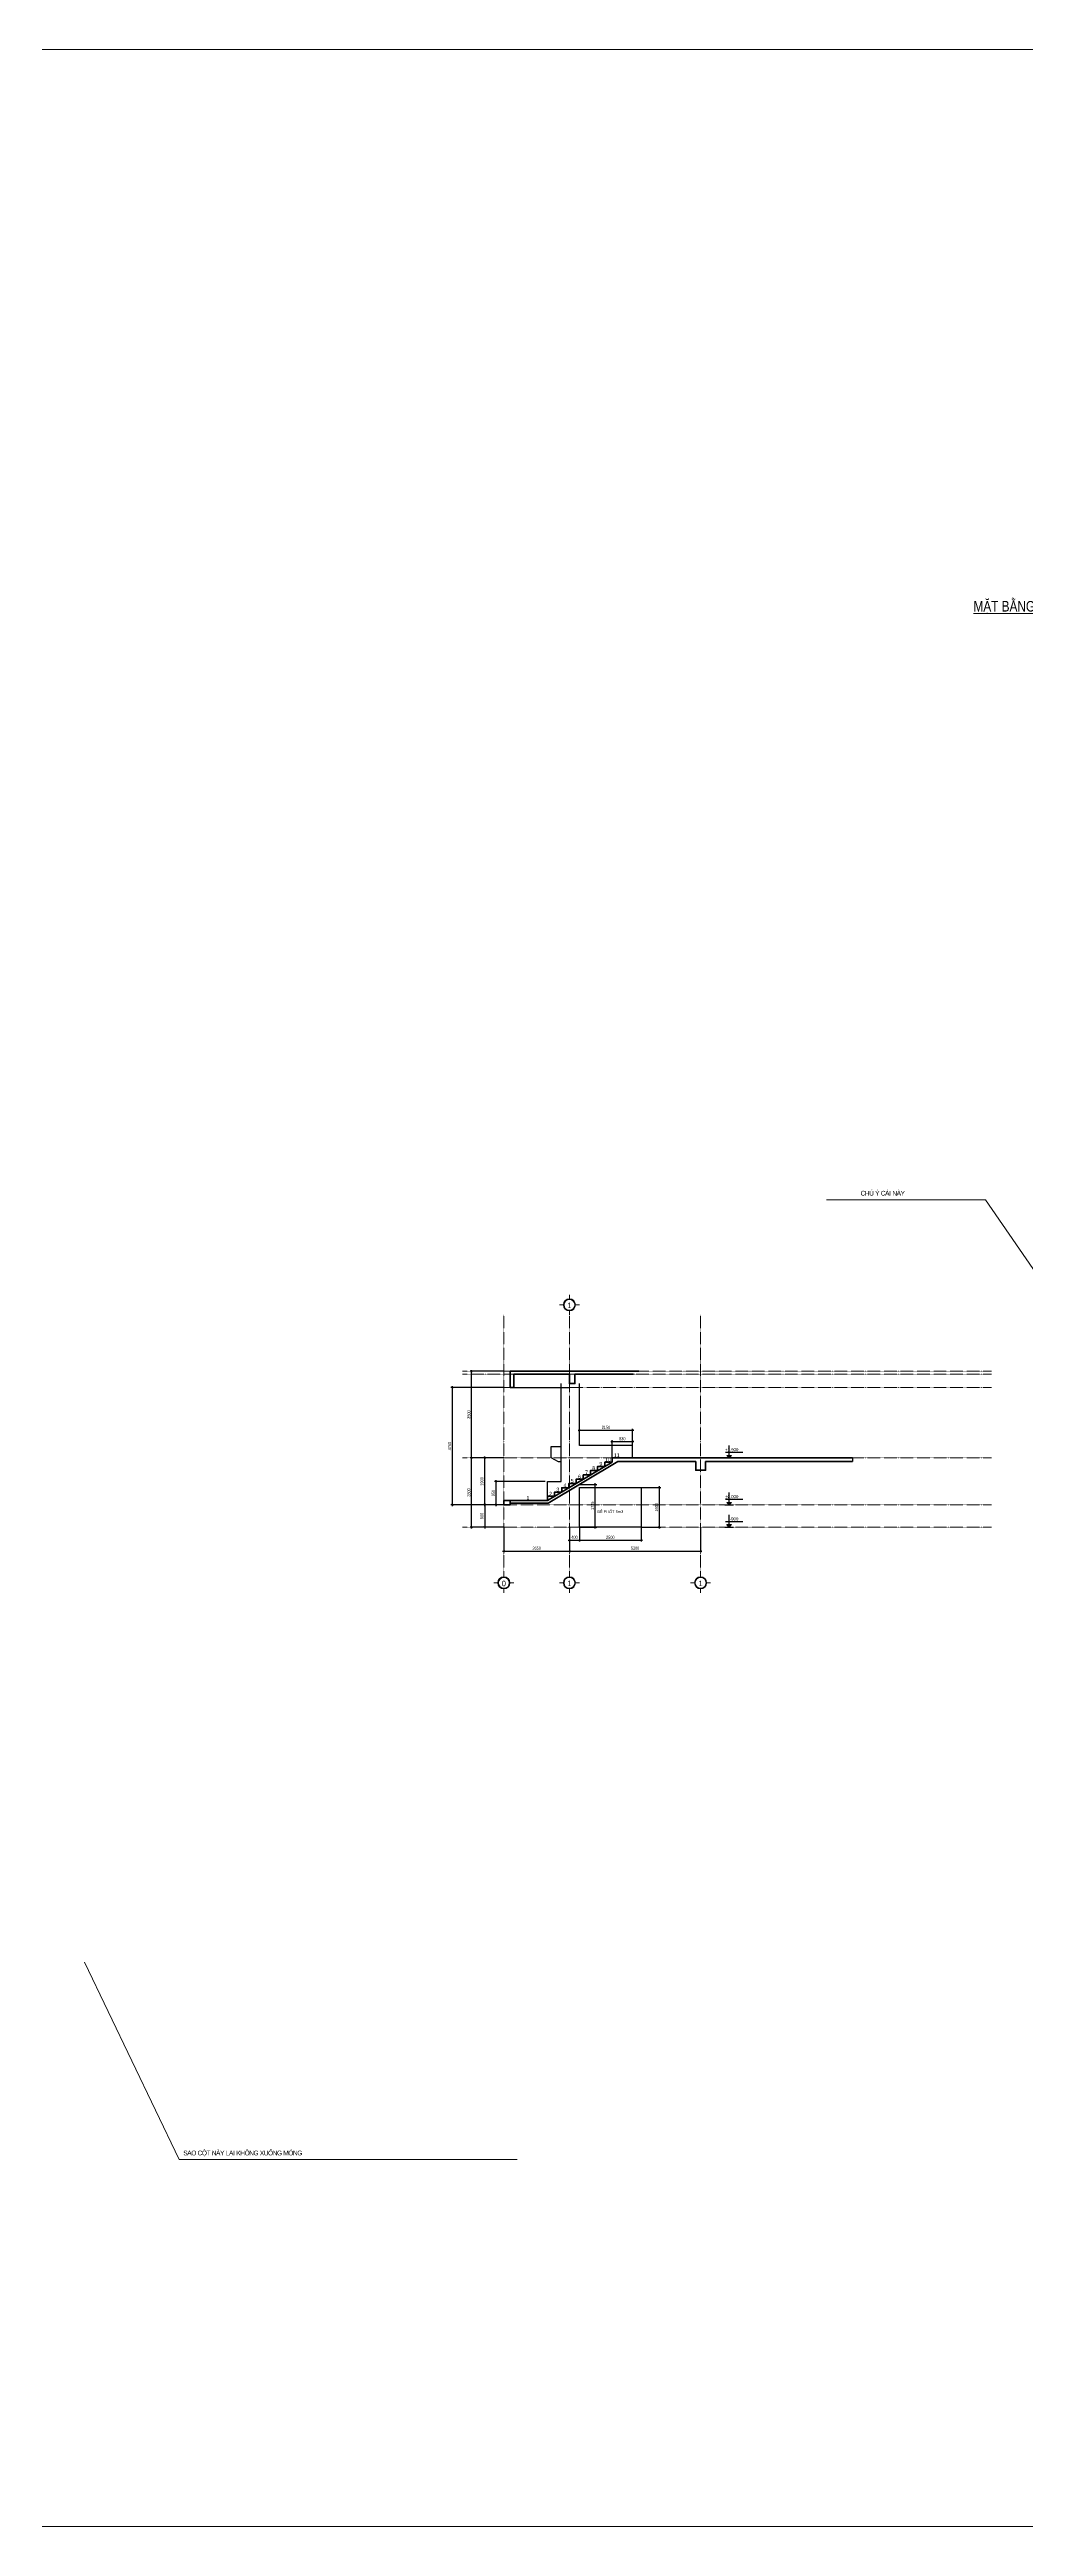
# Model space of a CAD drawing. Extents: x -165145 to 691808, y -202842 to 311040.
# Drawn here: x 468452 to 507876, y 210902 to 311040 of the extents above; entities that cross this region are included whole.
import ezdxf
from ezdxf.enums import TextEntityAlignment as Align

# ---------------------------------------------------------------- set-up
doc = ezdxf.new("R2010")
doc.units = 0
doc.header["$LTSCALE"] = 10
doc.header["$MEASUREMENT"] = 0
doc.linetypes.add('TIM', pattern=[26.01, 10, -3, 0.01, -3, 10])
doc.layers.get('0').update_dxf_attribs({"linetype": 'CONTINUOUS'})
doc.layers.get('Defpoints').update_dxf_attribs({"color": 5, "linetype": 'CONTINUOUS'})
for name, color, linetype, lineweight in [('DIM', 8, 'CONTINUOUS', 13), ('TEXT', 4, 'CONTINUOUS', 20), ('THAY', 147, 'CONTINUOUS', 25), ('TRUC', 251, 'TIM', 5), ('wall', 7, 'CONTINUOUS', 50)]:
    doc.layers.add(name, color=color, linetype=linetype, lineweight=lineweight)
for name, color, linetype in [('KCS_CHI', 1, 'CONTINUOUS'), ('KCS_DIM', 1, 'CONTINUOUS'), ('KCS_HATCH', 201, 'CONTINUOUS'), ('KCS_TEXT', 2, 'CONTINUOUS')]:
    doc.layers.add(name, color=color, linetype=linetype)
doc.styles.add('KCS_SMTEXT', font='arial.ttf', dxfattribs={"width": 0.7})
doc.styles.add('VNARIALH', font='', dxfattribs={"width": 0.75})
doc.styles.add('VnArialNarrowH', font='')
doc.styles.add('VNCC-Arial', font='arial.ttf', dxfattribs={"width": 0.8})
doc.styles.get('VNARIALH').set_extended_font_data('.VnArialH')
doc.styles.get('VnArialNarrowH').set_extended_font_data('.VnArial NarrowH')
doc.dimstyles.new('KCS_DIM50', dxfattribs={"dimscale": 50, "dimtxt": 2.5, "dimasz": 1.6, "dimexe": 1.2, "dimexo": 0, "dimgap": 1, "dimtad": 1, "dimdec": 0, "dimzin": 0, "dimdsep": 46, "dimtxsty": 'KCS_SMTEXT', "dimblk": 'ARCHTICK', "dimcen": 0, "dimdle": 1, "dimclrd": 256, "dimclre": 256, "dimclrt": 2, "dimadec": 0, "dimazin": 0, "dimtfac": 1, "dimtdec": 0, "dimtix": 1, "dimtmove": 2, "dimatfit": 3, "dimfxl": 1, "dimtolj": 1, "dimtzin": 0, "dimarcsym": 0})

# ---------------------------------------------------------------- blocks, each defined once
blk = doc.blocks.new('tentruc')
at = {"layer": 'DIM'}
for p, q in [((-516, 0), (-311, 0)), ((-516, 0), (-311, 0)), ((0, 311), (0, 516)), ((311, 0), (516, 0)), ((311, 0), (516, 0)), ((0, -516), (0, -311))]:
    blk.add_line(p, q, dxfattribs=at)
at = {"layer": 'DIM', "ltscale": 0.5}
blk.add_circle((0, 0), 311, dxfattribs=at)
at = {"layer": 'DIM'}
blk.add_circle((0, 0), 281, dxfattribs=at)
at = {"layer": 'DIM', "color": 7, "linetype": 'ByBlock', "ltscale": 0.5, "style": 'VNARIALH', "width": 1.1}
blk.add_attdef('A', text='', height=281, dxfattribs=at).set_placement((0, -107), align=Align.CENTER)
blk = doc.blocks.new('_ArchTick')
at = {"color": 0, "linetype": 'ByBlock', "const_width": 0.15}
blk.add_lwpolyline([(-0.5, -0.5), (0.5, 0.5)], dxfattribs=at)
blk = doc.blocks.new('*D810')
at = {"layer": 'Defpoints', "color": 0, "transparency": 16777216}
for p in [(486805, 251304), (489455, 251304), (489455, 250336)]:
    blk.add_point(p, dxfattribs=at)
at = {"layer": 'KCS_DIM', "lineweight": -2, "transparency": 16777216}
for p, q in [((486805, 251304), (486805, 250276)), ((489455, 251304), (489455, 250276)), ((486755, 250336), (489505, 250336))]:
    blk.add_line(p, q, dxfattribs=at)
at = {"layer": 'KCS_DIM', "lineweight": -2, "transparency": 16777216, "xscale": 80, "yscale": 80, "zscale": 80, "rotation": 180}
blk.add_blockref('_ArchTick', (486805, 250336), dxfattribs=at)
at = {"layer": 'KCS_DIM', "lineweight": -2, "transparency": 16777216, "xscale": 80, "yscale": 80, "zscale": 80}
blk.add_blockref('_ArchTick', (489455, 250336), dxfattribs=at)
at = {"layer": 'KCS_DIM', "color": 2, "transparency": 16777216, "insert": (488130, 250450), "char_height": 125, "attachment_point": 5, "style": 'KCS_SMTEXT'}
blk.add_mtext('\\A1;2650', dxfattribs=at)
blk = doc.blocks.new('*D811')
at = {"layer": 'Defpoints', "color": 0, "transparency": 16777216}
for p in [(486805, 252204), (486032, 251304), (486805, 251304)]:
    blk.add_point(p, dxfattribs=at)
at = {"layer": 'KCS_DIM', "lineweight": -2, "transparency": 16777216}
for p, q in [((486805, 252204), (485972, 252204)), ((486032, 252254), (486032, 251254)), ((486805, 251304), (485972, 251304))]:
    blk.add_line(p, q, dxfattribs=at)
at = {"layer": 'KCS_DIM', "lineweight": -2, "transparency": 16777216, "xscale": 80, "yscale": 80, "zscale": 80}
for p, rotation in [((486032, 252204), 90), ((486032, 251304), 270)]:
    blk.add_blockref('_ArchTick', p, dxfattribs=dict(at, rotation=rotation))
at = {"layer": 'KCS_DIM', "color": 2, "transparency": 16777216, "insert": (485918, 251754), "char_height": 125, "attachment_point": 5, "rotation": 90, "style": 'KCS_SMTEXT'}
blk.add_mtext('\\A1;900', dxfattribs=at)
blk = doc.blocks.new('*D812')
at = {"layer": 'Defpoints', "color": 0, "transparency": 16777216}
for p in [(486032, 254104), (486805, 254104), (486805, 252204)]:
    blk.add_point(p, dxfattribs=at)
at = {"layer": 'KCS_DIM', "lineweight": -2, "transparency": 16777216}
for p, q in [((486805, 254104), (485972, 254104)), ((486032, 252154), (486032, 254154)), ((486805, 252204), (485972, 252204))]:
    blk.add_line(p, q, dxfattribs=at)
at = {"layer": 'KCS_DIM', "lineweight": -2, "transparency": 16777216, "xscale": 80, "yscale": 80, "zscale": 80}
for p, rotation in [((486032, 254104), 90), ((486032, 252204), 270)]:
    blk.add_blockref('_ArchTick', p, dxfattribs=dict(at, rotation=rotation))
at = {"layer": 'KCS_DIM', "color": 2, "transparency": 16777216, "insert": (485918, 253154), "char_height": 125, "attachment_point": 5, "rotation": 90, "style": 'KCS_SMTEXT'}
blk.add_mtext('\\A1;1900', dxfattribs=at)
blk = doc.blocks.new('*D813')
at = {"layer": 'Defpoints', "color": 0, "transparency": 16777216}
for p in [(485501, 254104), (486805, 254104), (486805, 251304)]:
    blk.add_point(p, dxfattribs=at)
at = {"layer": 'KCS_DIM', "lineweight": -2, "transparency": 16777216}
for p, q in [((486805, 254104), (485441, 254104)), ((485501, 251254), (485501, 254154)), ((486805, 251304), (485441, 251304))]:
    blk.add_line(p, q, dxfattribs=at)
at = {"layer": 'KCS_DIM', "lineweight": -2, "transparency": 16777216, "xscale": 80, "yscale": 80, "zscale": 80}
for p, rotation in [((485501, 254104), 90), ((485501, 251304), 270)]:
    blk.add_blockref('_ArchTick', p, dxfattribs=dict(at, rotation=rotation))
at = {"layer": 'KCS_DIM', "color": 2, "transparency": 16777216, "insert": (485387, 252704), "char_height": 125, "attachment_point": 5, "rotation": 90, "style": 'KCS_SMTEXT'}
blk.add_mtext('\\A1;2800', dxfattribs=at)
blk = doc.blocks.new('*D814')
at = {"layer": 'Defpoints', "color": 0, "transparency": 16777216}
for p in [(486491, 253154), (488470, 253154), (486805, 252204)]:
    blk.add_point(p, dxfattribs=at)
at = {"layer": 'KCS_DIM', "lineweight": -2, "transparency": 16777216}
for p, q in [((488470, 253154), (486431, 253154)), ((486491, 252154), (486491, 253204)), ((486805, 252204), (486431, 252204))]:
    blk.add_line(p, q, dxfattribs=at)
at = {"layer": 'KCS_DIM', "lineweight": -2, "transparency": 16777216, "xscale": 80, "yscale": 80, "zscale": 80}
for p, rotation in [((486491, 253154), 90), ((486491, 252204), 270)]:
    blk.add_blockref('_ArchTick', p, dxfattribs=dict(at, rotation=rotation))
at = {"layer": 'KCS_DIM', "color": 2, "transparency": 16777216, "insert": (486377, 252679), "char_height": 125, "attachment_point": 5, "rotation": 90, "style": 'KCS_SMTEXT'}
blk.add_mtext('\\A1;950', dxfattribs=at)
blk = doc.blocks.new('*D815')
at = {"layer": 'Defpoints', "color": 0, "transparency": 16777216}
for p in [(489855, 253029), (490497, 253029), (489855, 251304)]:
    blk.add_point(p, dxfattribs=at)
at = {"layer": 'KCS_DIM', "lineweight": -2, "transparency": 16777216}
for p, q in [((489855, 253029), (490557, 253029)), ((490497, 251254), (490497, 253079)), ((489855, 251304), (490557, 251304))]:
    blk.add_line(p, q, dxfattribs=at)
at = {"layer": 'KCS_DIM', "lineweight": -2, "transparency": 16777216, "xscale": 80, "yscale": 80, "zscale": 80}
for p, rotation in [((490497, 253029), 90), ((490497, 251304), 270)]:
    blk.add_blockref('_ArchTick', p, dxfattribs=dict(at, rotation=rotation))
at = {"layer": 'KCS_DIM', "color": 2, "transparency": 16777216, "insert": (490384, 252167), "char_height": 125, "attachment_point": 5, "rotation": 90, "style": 'KCS_SMTEXT'}
blk.add_mtext('\\A1;1725', dxfattribs=at)
blk = doc.blocks.new('*D816')
at = {"layer": 'Defpoints', "color": 0, "transparency": 16777216}
for p in [(489855, 251304), (492355, 251304), (492355, 250777)]:
    blk.add_point(p, dxfattribs=at)
at = {"layer": 'KCS_DIM', "lineweight": -2, "transparency": 16777216}
for p, q in [((489805, 250777), (492405, 250777)), ((489855, 251304), (489855, 250717)), ((492355, 251304), (492355, 250717))]:
    blk.add_line(p, q, dxfattribs=at)
at = {"layer": 'KCS_DIM', "lineweight": -2, "transparency": 16777216, "xscale": 80, "yscale": 80, "zscale": 80, "rotation": 180}
blk.add_blockref('_ArchTick', (489855, 250777), dxfattribs=at)
at = {"layer": 'KCS_DIM', "lineweight": -2, "transparency": 16777216, "xscale": 80, "yscale": 80, "zscale": 80}
blk.add_blockref('_ArchTick', (492355, 250777), dxfattribs=at)
at = {"layer": 'KCS_DIM', "color": 2, "transparency": 16777216, "insert": (491105, 250891), "char_height": 125, "attachment_point": 5, "style": 'KCS_SMTEXT'}
blk.add_mtext('\\A1;2500', dxfattribs=at)
blk = doc.blocks.new('*D817')
at = {"layer": 'Defpoints', "color": 0, "transparency": 16777216}
for p in [(492005, 254763), (491175, 254104), (492005, 254104)]:
    blk.add_point(p, dxfattribs=at)
at = {"layer": 'KCS_DIM', "lineweight": -2, "transparency": 16777216}
for p, q in [((491125, 254763), (492055, 254763)), ((491175, 254104), (491175, 254823)), ((492005, 254104), (492005, 254823))]:
    blk.add_line(p, q, dxfattribs=at)
at = {"layer": 'KCS_DIM', "lineweight": -2, "transparency": 16777216, "xscale": 80, "yscale": 80, "zscale": 80, "rotation": 180}
blk.add_blockref('_ArchTick', (491175, 254763), dxfattribs=at)
at = {"layer": 'KCS_DIM', "lineweight": -2, "transparency": 16777216, "xscale": 80, "yscale": 80, "zscale": 80}
blk.add_blockref('_ArchTick', (492005, 254763), dxfattribs=at)
at = {"layer": 'KCS_DIM', "color": 2, "transparency": 16777216, "insert": (491590, 254877), "char_height": 125, "attachment_point": 5, "style": 'KCS_SMTEXT'}
blk.add_mtext('\\A1;830', dxfattribs=at)
blk = doc.blocks.new('*D818')
at = {"layer": 'Defpoints', "color": 0, "transparency": 16777216}
for p in [(489855, 254604), (492005, 255222), (492005, 254514)]:
    blk.add_point(p, dxfattribs=at)
at = {"layer": 'KCS_DIM', "lineweight": -2, "transparency": 16777216}
for p, q in [((489805, 255222), (492055, 255222)), ((489855, 254604), (489855, 255282)), ((492005, 254514), (492005, 255282))]:
    blk.add_line(p, q, dxfattribs=at)
at = {"layer": 'KCS_DIM', "lineweight": -2, "transparency": 16777216, "xscale": 80, "yscale": 80, "zscale": 80, "rotation": 180}
blk.add_blockref('_ArchTick', (489855, 255222), dxfattribs=at)
at = {"layer": 'KCS_DIM', "lineweight": -2, "transparency": 16777216, "xscale": 80, "yscale": 80, "zscale": 80}
blk.add_blockref('_ArchTick', (492005, 255222), dxfattribs=at)
at = {"layer": 'KCS_DIM', "color": 2, "transparency": 16777216, "insert": (490930, 255336), "char_height": 125, "attachment_point": 5, "style": 'KCS_SMTEXT'}
blk.add_mtext('\\A1;2150', dxfattribs=at)
blk = doc.blocks.new('*D819')
at = {"layer": 'Defpoints', "color": 0, "transparency": 16777216}
for p in [(492355, 252904), (492355, 251304), (493084, 251304)]:
    blk.add_point(p, dxfattribs=at)
at = {"layer": 'KCS_DIM', "lineweight": -2, "transparency": 16777216}
for p, q in [((492355, 252904), (493144, 252904)), ((493084, 252954), (493084, 251254)), ((492355, 251304), (493144, 251304))]:
    blk.add_line(p, q, dxfattribs=at)
at = {"layer": 'KCS_DIM', "lineweight": -2, "transparency": 16777216, "xscale": 80, "yscale": 80, "zscale": 80}
for p, rotation in [((493084, 252904), 90), ((493084, 251304), 270)]:
    blk.add_blockref('_ArchTick', p, dxfattribs=dict(at, rotation=rotation))
at = {"layer": 'KCS_DIM', "color": 2, "transparency": 16777216, "insert": (492970, 252104), "char_height": 125, "attachment_point": 5, "rotation": 90, "style": 'KCS_SMTEXT'}
blk.add_mtext('\\A1;1600', dxfattribs=at)
blk = doc.blocks.new('COS_CD')
at = {"layer": 'KCS_HATCH'}
blk.add_hatch(color=256, dxfattribs=at).paths.add_polyline_path([(37.5, 50), (87.5, 0), (87.5, 50)])
at = {"layer": 'KCS_CHI'}
for p, q in [((0, 0), (175, 0)), ((37.5, 50), (137.5, 50)), ((87.5, 0), (37.5, 50)), ((87.5, 0), (87.5, 50)), ((87.5, 0), (137.5, 50))]:
    blk.add_line(p, q, dxfattribs=at)
blk = doc.blocks.new('*D820')
at = {"layer": 'Defpoints', "color": 0, "transparency": 16777216}
for p in [(489455, 251304), (489855, 251304), (489855, 250777)]:
    blk.add_point(p, dxfattribs=at)
at = {"layer": 'KCS_DIM', "lineweight": -2, "transparency": 16777216}
for p, q in [((489405, 250777), (489905, 250777)), ((489455, 251304), (489455, 250717)), ((489855, 251304), (489855, 250717))]:
    blk.add_line(p, q, dxfattribs=at)
at = {"layer": 'KCS_DIM', "lineweight": -2, "transparency": 16777216, "xscale": 80, "yscale": 80, "zscale": 80, "rotation": 180}
blk.add_blockref('_ArchTick', (489455, 250777), dxfattribs=at)
at = {"layer": 'KCS_DIM', "lineweight": -2, "transparency": 16777216, "xscale": 80, "yscale": 80, "zscale": 80}
blk.add_blockref('_ArchTick', (489855, 250777), dxfattribs=at)
at = {"layer": 'KCS_DIM', "color": 2, "transparency": 16777216, "insert": (489655, 250891), "char_height": 125, "attachment_point": 5, "style": 'KCS_SMTEXT'}
blk.add_mtext('\\A1;400', dxfattribs=at)
blk = doc.blocks.new('*D821')
at = {"layer": 'Defpoints', "color": 0, "transparency": 16777216}
for p in [(489455, 251304), (494755, 251304), (494755, 250336)]:
    blk.add_point(p, dxfattribs=at)
at = {"layer": 'KCS_DIM', "lineweight": -2, "transparency": 16777216}
for p, q in [((489455, 251304), (489455, 250276)), ((494755, 251304), (494755, 250276)), ((489405, 250336), (494805, 250336))]:
    blk.add_line(p, q, dxfattribs=at)
at = {"layer": 'KCS_DIM', "lineweight": -2, "transparency": 16777216, "xscale": 80, "yscale": 80, "zscale": 80, "rotation": 180}
blk.add_blockref('_ArchTick', (489455, 250336), dxfattribs=at)
at = {"layer": 'KCS_DIM', "lineweight": -2, "transparency": 16777216, "xscale": 80, "yscale": 80, "zscale": 80}
blk.add_blockref('_ArchTick', (494755, 250336), dxfattribs=at)
at = {"layer": 'KCS_DIM', "color": 2, "transparency": 16777216, "insert": (492105, 250450), "char_height": 125, "attachment_point": 5, "style": 'KCS_SMTEXT'}
blk.add_mtext('\\A1;5300', dxfattribs=at)
blk = doc.blocks.new('*D822')
at = {"layer": 'Defpoints', "color": 0, "transparency": 16777216}
for p in [(485501, 257604), (486805, 257604), (486805, 254104)]:
    blk.add_point(p, dxfattribs=at)
at = {"layer": 'KCS_DIM', "lineweight": -2, "transparency": 16777216}
for p, q in [((486805, 257604), (485441, 257604)), ((485501, 254054), (485501, 257654)), ((486805, 254104), (485441, 254104))]:
    blk.add_line(p, q, dxfattribs=at)
at = {"layer": 'KCS_DIM', "lineweight": -2, "transparency": 16777216, "xscale": 80, "yscale": 80, "zscale": 80}
for p, rotation in [((485501, 257604), 90), ((485501, 254104), 270)]:
    blk.add_blockref('_ArchTick', p, dxfattribs=dict(at, rotation=rotation))
at = {"layer": 'KCS_DIM', "color": 2, "transparency": 16777216, "insert": (485387, 255854), "char_height": 125, "attachment_point": 5, "rotation": 90, "style": 'KCS_SMTEXT'}
blk.add_mtext('\\A1;3500', dxfattribs=at)
blk = doc.blocks.new('*D823')
at = {"layer": 'Defpoints', "color": 0, "transparency": 16777216}
for p in [(486805, 256954), (484723, 252204), (486805, 252204)]:
    blk.add_point(p, dxfattribs=at)
at = {"layer": 'KCS_DIM', "lineweight": -2, "transparency": 16777216}
for p, q in [((486805, 256954), (484663, 256954)), ((484723, 257004), (484723, 252154)), ((486805, 252204), (484663, 252204))]:
    blk.add_line(p, q, dxfattribs=at)
at = {"layer": 'KCS_DIM', "lineweight": -2, "transparency": 16777216, "xscale": 80, "yscale": 80, "zscale": 80}
for p, rotation in [((484723, 256954), 90), ((484723, 252204), 270)]:
    blk.add_blockref('_ArchTick', p, dxfattribs=dict(at, rotation=rotation))
at = {"layer": 'KCS_DIM', "color": 2, "transparency": 16777216, "insert": (484609, 254579), "char_height": 125, "attachment_point": 5, "rotation": 90, "style": 'KCS_SMTEXT'}
blk.add_mtext('\\A1;4750', dxfattribs=at)

msp = doc.modelspace()

# ---------------------------------------------------------------- linework, layer by layer
at = {"layer": 'DIM'}
for p, q in [((506258.13858, 264536.7944), (499845.63858, 264536.7944)), ((512871.63858, 254934.43616), (506258.13858, 264536.7944)), ((469861.63858, 233709.7944), (473688.13858, 225734.2944)), ((473688.13858, 225734.2944), (487344.13858, 225734.2944))]:
    msp.add_line(p, q, dxfattribs=at)
msp.add_lwpolyline([(415696.13858, 311039.7944), (571414.13858, 311039.7944), (571414.13858, 210902.2944), (415696.13858, 210902.2944)], close=True, dxfattribs=at)
at = {"layer": 'KCS_CHI', "ltscale": 0.05}
for p, q in [((495907.43047, 254104.33701), (495907.43047, 254604.33701)), ((495757.43084, 254334.33664), (496457.43084, 254334.33664)), ((495757.43493, 252434.33664), (496457.43493, 252434.33664)), ((495907.43456, 252204.33701), (495907.43456, 252704.33701)), ((495757.43687, 251534.33626), (496457.43687, 251534.33626)), ((495907.43725, 251304.33664), (495907.43725, 251804.33664))]:
    msp.add_line(p, q, dxfattribs=at)
at = {"layer": 'KCS_DIM'}
for p, q in [((489124.54981, 256954.31791), (489454.54981, 256954.31791)), ((500883.52676, 254104.32292), (500883.52676, 253954.34734))]:
    msp.add_line(p, q, dxfattribs=at)
for points in [[(488704.54909, 254554.3221), (488704.54981, 254118.98067), (489004.54981, 253954.32275), (489124.54981, 253954.32275)], [(489124.54981, 254554.3221), (488704.54909, 254554.3221)]]:
    msp.add_lwpolyline(points, dxfattribs=at)
msp.add_lwpolyline([(489854.54981, 252904.32361), (492354.54981, 252904.32361), (492354.54981, 251304.32899), (489854.54981, 251304.32899)], close=True, dxfattribs=at)
at = {"layer": 'THAY', "ltscale": 0.05}
msp.add_line((487204.55095, 256954.31791), (489124.54981, 256954.31791), dxfattribs=at)
for points in [[(488564.54944, 252550.32083), (488564.54814, 253154.32083), (489124.54981, 253154.32083), (489124.54981, 257104.32204)], [(492004.54981, 254104.30381), (492004.54873, 254604.32824), (489854.54981, 254604.32361), (489854.54981, 257104.32361)]]:
    msp.add_lwpolyline(points, dxfattribs=at)
at = {"layer": 'TRUC', "ltscale": 0.05}
for p, q in [((486804.54981, 259886.6817), (486804.54981, 249454.18103)), ((489454.54981, 259886.68164), (489454.54981, 249454.18098)), ((494754.54981, 259886.68164), (494754.54981, 249454.18098)), ((485139.39592, 257604.31346), (506500.45033, 257604.35943)), ((485139.39618, 257484.31346), (506500.45059, 257484.35943)), ((485139.39732, 256954.31346), (506500.45173, 256954.35943)), ((485139.40345, 254104.31346), (506500.45786, 254104.35943)), ((485139.40754, 252204.31346), (506500.46195, 252204.35943)), ((485139.40948, 251304.31346), (506500.46389, 251304.35943))]:
    msp.add_line(p, q, dxfattribs=at)
at = {"layer": 'wall', "ltscale": 0.05}
for p, q in [((491174.54981, 253934.32645), (488564.54981, 252377.31705)), ((491408.14977, 253954.32695), (488592.07675, 252277.32089)), ((494554.54981, 253954.33372), (491408.14977, 253954.32695)), ((491464.54981, 254104.30265), (500883.52676, 254104.32292)), ((500883.52676, 253954.34734), (494954.54981, 253954.33459)), ((487054.54981, 252277.31758), (488592.07675, 252277.32089))]:
    msp.add_line(p, q, dxfattribs=at)
for points in [[(492039.90289, 257484.32831), (489674.54981, 257484.32831), (489674.54981, 257104.32322), (489454.54981, 257104.32275), (489454.54981, 257484.32275), (487204.54981, 257484.32275), (487204.55095, 256954.31791), (487054.54981, 256954.31791), (487054.54841, 257604.31758), (492251.90284, 257604.32877)], [(486804.54981, 252204.31705), (486804.54944, 252377.31705), (488564.54981, 252377.31705), (488564.54944, 252550.32083), (488854.54981, 252550.32083), (488854.54944, 252723.32146), (489144.54981, 252723.32146), (489144.54944, 252896.32208), (489434.54981, 252896.32208), (489434.54981, 253069.32271), (489724.54981, 253069.32271), (489724.54944, 253242.32333), (490014.54981, 253242.32333), (490014.54944, 253415.32395), (490304.54981, 253415.32395), (490304.54981, 253588.32458), (490594.54981, 253588.3252), (490594.54981, 253761.3252), (490884.54981, 253761.32583), (490884.54944, 253934.32583), (491174.54981, 253934.32645), (491174.54981, 254104.32645), (491464.54981, 254104.32707)], [(494954.54981, 253954.33459), (494954.54981, 253604.31016), (494554.54981, 253604.31016), (494554.54981, 253954.33372)]]:
    msp.add_lwpolyline(points, dxfattribs=at)
msp.add_lwpolyline([(486804.54943, 252377.31705), (487054.54981, 252377.31705), (487054.54981, 252204.31758), (486804.54943, 252204.31758)], close=True, dxfattribs=at)

# ---------------------------------------------------------------- block references
at = {"layer": 'KCS_CHI', "xscale": 2, "yscale": 2, "zscale": 2}
for p in [(495732.43084, 254104.33664), (495732.43493, 252204.33664), (495732.43687, 251304.33626)]:
    msp.add_blockref('COS_CD', p, dxfattribs=at)
at = {"layer": 'TEXT'}
ref = msp.add_blockref('tentruc', (489454.54981, 260289.62449), dxfattribs=dict(at, xscale=-0.78125, yscale=0.78125, zscale=0.78125, rotation=180))
ref.add_attrib('A', '1', dxfattribs={"color": 7, "linetype": 'ByBlock', "ltscale": 0.5, "height": 219.72656, "style": 'VnArialNarrowH'}).set_placement((489454.54981, 260157.12867), align=Align.CENTER)
ref = msp.add_blockref('tentruc', (486804.54981, 249050.73758), dxfattribs=dict(at, xscale=-0.78125, yscale=0.78125, zscale=0.78125, rotation=180))
ref.add_attrib('A', '0', dxfattribs={"color": 7, "linetype": 'ByBlock', "ltscale": 0.5, "height": 219.72656, "style": 'VnArialNarrowH'}).set_placement((486804.54981, 248914.49472), align=Align.CENTER)
ref = msp.add_blockref('tentruc', (489454.54981, 249051.23757), dxfattribs=dict(at, xscale=-0.78125, yscale=0.78125, zscale=0.78125, rotation=180))
ref.add_attrib('A', '1', dxfattribs={"color": 7, "linetype": 'ByBlock', "ltscale": 0.5, "height": 219.72656, "style": 'VnArialNarrowH'}).set_placement((489454.54981, 248918.74175), align=Align.CENTER)
ref = msp.add_blockref('tentruc', (494754.54981, 249051.23757), dxfattribs=dict(at, xscale=-0.78125, yscale=0.78125, zscale=0.78125, rotation=180))
ref.add_attrib('A', '1', dxfattribs={"color": 7, "linetype": 'ByBlock', "ltscale": 0.5, "height": 219.72656, "style": 'VnArialNarrowH'}).set_placement((494754.54981, 248918.74175), align=Align.CENTER)

# ---------------------------------------------------------------- texts
at = {"layer": 'KCS_DIM', "ltscale": 0.05, "char_height": 191.52, "width": 5096.7989684, "attachment_point": 1, "style": 'KCS_SMTEXT'}
for s, insert in [('{\\W1;\\T0.9;CHÚ Ý CÁI NÀY}', (501215.25692, 264898.70858)), ('{\\W1;\\T0.9;SAO CỘT NÀY LẠI KHÔNG XUỐNG MÓNG}', (473853.50692, 226096.20858))]:
    msp.add_mtext(s, dxfattribs=dict(at, insert=insert))
at = {"layer": 'KCS_TEXT', "ltscale": 0.05, "style": 'VNCC-Arial', "width": 0.8}
for s, p in [('+1.900', (496279.55994, 254374.33664)), ('%%P0.000', (496279.56403, 252474.33664)), ('-900', (496279.56596, 251574.33626))]:
    msp.add_text(s, height=125, dxfattribs=at).set_placement(p, align=Align.RIGHT)
at = {"layer": 'TEXT', "style": 'VNCC-Arial', "width": 0.8}
for s, height, p in [('%%UMẶT BẰNG TẦNG HẦM', 426.0805664, (505779.0921, 288319.19589)), ('6', 153.09, (489794.99331, 253268.65149)), ('7', 153.09, (490084.99331, 253441.65211)), ('8', 153.09, (490374.99368, 253614.65273)), ('9', 153.09, (490664.99368, 253787.65336)), ('10', 153.09, (490892.99332, 253960.65385)), ('11', 153.09, (491244.99368, 254130.65461)), ('1', 153.09, (487717.49939, 252405.61103)), ('2', 153.09, (488634.99331, 252576.64899)), ('3', 153.09, (488924.99331, 252749.64961)), ('4', 153.09, (489214.99331, 252922.65024)), ('5', 153.09, (489504.99368, 253095.65086)), ('BỂ PHỐT 5m3', 113.90625, (490579.85369, 251869.38957))]:
    msp.add_text(s, height=height, dxfattribs=at).set_placement(p)

# ---------------------------------------------------------------- dimensions: what is measured, and where the dimension line sits
at = {"layer": 'KCS_DIM'}
for base, p1, p2, picture, middle in [((485500.90291, 257604.31705), (486804.54981, 254104.31705), (486804.54228, 257604.31705), '*D822', (485387.03866, 255854.31705)), ((484722.90291, 252204.31705), (486804.54981, 256954.31705), (486804.54943, 252204.31705), '*D823', (484609.08129, 254579.31705)), ((485500.90291, 254104.31705), (486804.54981, 251304.31705), (486804.54378, 254104.31705), '*D813', (485387.08129, 252704.31705)), ((486031.90303, 254104.31705), (486804.54943, 252204.31705), (486804.54981, 254104.31705), '*D812', (485918.0814, 253154.31705)), ((486490.90291, 253154.32063), (486804.54943, 252204.31705), (488469.9029, 253154.32063), '*D814', (486377.08129, 252679.31884)), ((490497.40291, 253029.1391), (489854.54981, 251304.32361), (489854.54981, 253029.1391), '*D815', (490383.58129, 252166.73136)), ((493083.90291, 251304.32899), (492354.54981, 252904.32361), (492354.54981, 251304.32899), '*D819', (492970.08129, 252104.3263)), ((486031.90303, 251304.31705), (486804.54943, 252204.31705), (486804.55136, 251304.31705), '*D811', (485918.0814, 251754.31705))]:
    dim = msp.add_linear_dim(base=base, p1=p1, p2=p2, angle=90, dimstyle='KCS_DIM50', dxfattribs=at)
    dim.commit()
    dim.dimension.update_dxf_attribs({"geometry": picture, "text_midpoint": middle})
for base, p1, p2, picture, middle in [((492004.54981, 255222.31705), (489854.54981, 254604.32361), (492004.54981, 254513.56043), '*D818', (490929.54981, 255336.13867)), ((492004.54981, 254762.81705), (491174.54981, 254104.32645), (492004.54981, 254104.30381), '*D817', (491589.54981, 254876.6813)), ((489454.54981, 250336.31705), (486804.54981, 251304.31705), (489454.54981, 251304.32275), '*D810', (488129.54981, 250450.13867)), ((489854.54981, 250777.31705), (489454.54981, 251304.32275), (489854.54981, 251304.32275), '*D820', (489654.54981, 250891.13867)), ((494754.54981, 250336.31705), (489454.54981, 251304.32275), (494754.54981, 251304.32275), '*D821', (492104.54981, 250450.1813)), ((492354.54981, 250777.31705), (489854.54981, 251304.32361), (492354.54981, 251304.32361), '*D816', (491104.54981, 250891.13867))]:
    dim = msp.add_linear_dim(base=base, p1=p1, p2=p2, dimstyle='KCS_DIM50', dxfattribs=at)
    dim.commit()
    dim.dimension.update_dxf_attribs({"geometry": picture, "text_midpoint": middle})

doc.saveas('drawing.dxf')
